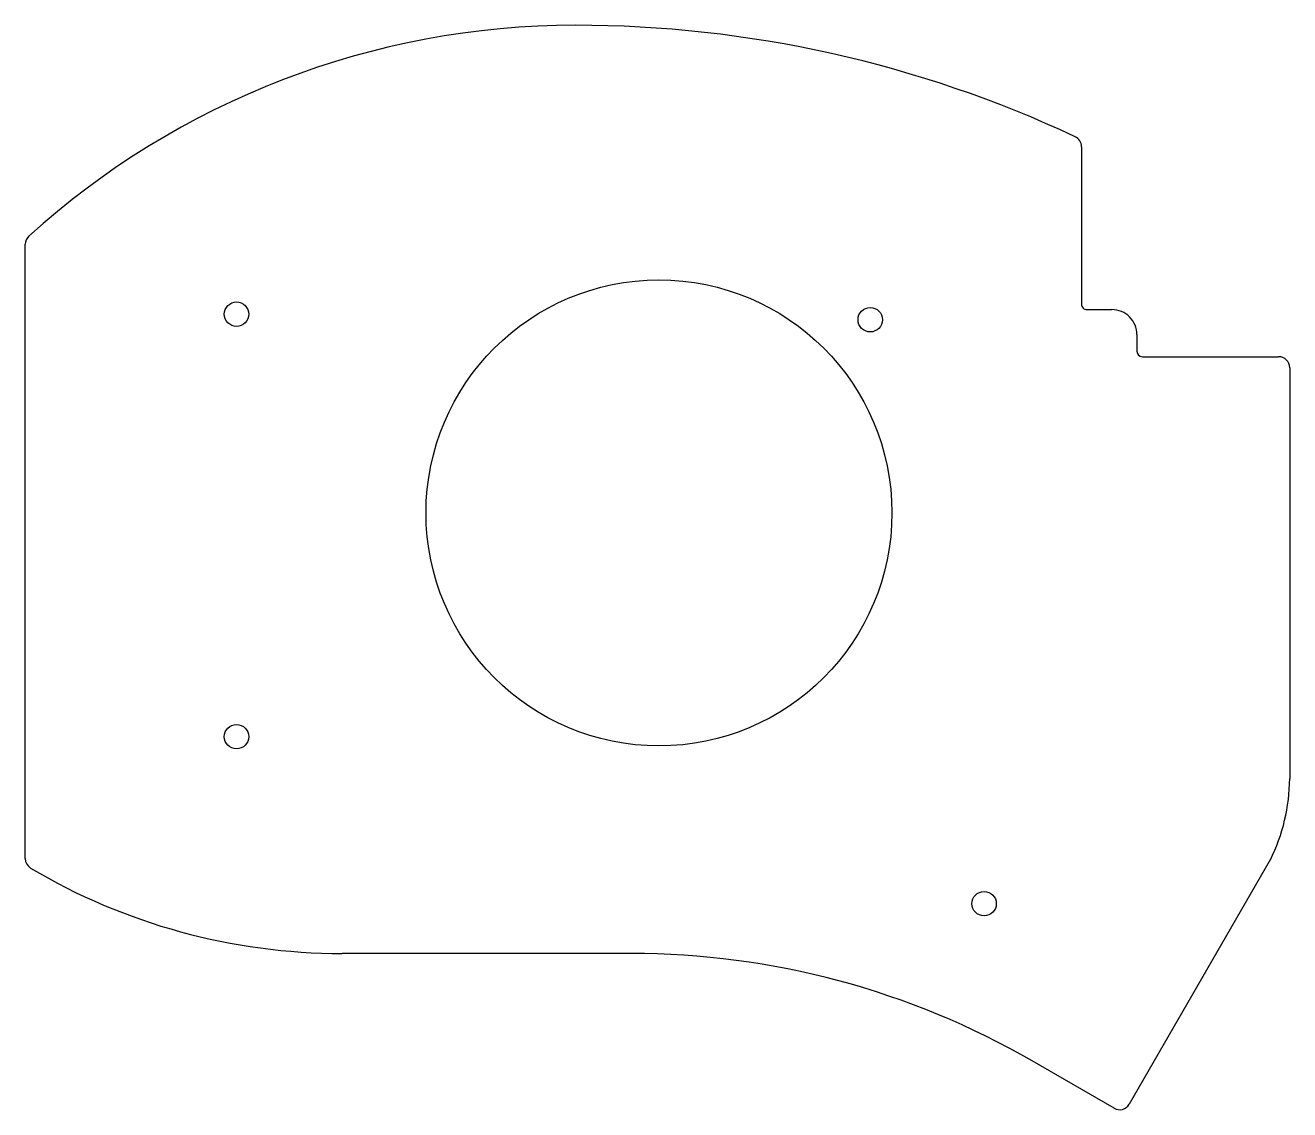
# Model space of a CAD drawing. Extents: x 0 to 114, y -79 to 19.
import ezdxf

# ---------------------------------------------------------------- set-up
doc = ezdxf.new("R2010")
doc.units = 0
doc.layers.add('Solid', color=7, linetype='CONTINUOUS')

msp = doc.modelspace()

# ---------------------------------------------------------------- linework, layer by layer
at = {"layer": 'Solid'}
for p, q in [((49.62, 19), (49.62, 19, 1.6)), ((49.62, 19), (49.62, 19, 1.6)), ((94.67, 8.96), (94.67, 8.96, 1.6)), ((94.67, 8.96), (94.67, 8.96, 1.6)), ((95.25, 8.05), (95.25, -6.14)), ((95.25, 8.05, 1.6), (95.25, -6.14, 1.6)), ((95.25, 8.05), (95.25, 8.05, 1.6)), ((95.25, 8.05, 1.6), (95.25, -6.14, 1.6)), ((95.25, 8.05), (95.25, -6.14)), ((95.25, 8.05), (95.25, 8.05, 1.6)), ((0, -56.15), (0, -0.75)), ((0, -56.15, 1.6), (0, -0.75, 1.6)), ((0, -56.15, 1.6), (0, -0.75, 1.6)), ((0, -0.75), (0, -0.75, 1.6)), ((0, -56.15), (0, -0.75)), ((0, -0.75), (0, -0.75, 1.6)), ((0.32, -0.01), (0.32, -0.01, 1.6)), ((0.32, -0.01), (0.32, -0.01, 1.6)), ((95.25, -6.14), (95.25, -6.14, 1.6)), ((95.25, -6.14), (95.25, -6.14, 1.6)), ((95.75, -6.64), (98, -6.64)), ((95.75, -6.64, 1.6), (98, -6.64, 1.6)), ((95.75, -6.64), (95.75, -6.64, 1.6)), ((95.75, -6.64, 1.6), (98, -6.64, 1.6)), ((95.75, -6.64), (98, -6.64)), ((95.75, -6.64), (95.75, -6.64, 1.6)), ((98, -6.64), (98, -6.64, 1.6)), ((98, -6.64), (98, -6.64, 1.6)), ((20.15, -7.05), (20.15, -7.05, 1.6)), ((20.15, -7.05), (20.15, -7.05, 1.6)), ((77.3, -7.55), (77.3, -7.55, 1.6)), ((77.3, -7.55), (77.3, -7.55, 1.6)), ((100.25, -8.89), (100.25, -10.39)), ((100.25, -8.89, 1.6), (100.25, -10.39, 1.6)), ((100.25, -8.89), (100.25, -8.89, 1.6)), ((100.25, -8.89, 1.6), (100.25, -10.39, 1.6)), ((100.25, -8.89), (100.25, -10.39)), ((100.25, -8.89), (100.25, -8.89, 1.6)), ((100.25, -10.39), (100.25, -10.39, 1.6)), ((100.25, -10.39), (100.25, -10.39, 1.6)), ((100.75, -10.89), (113.03, -10.89)), ((100.75, -10.89, 1.6), (113.03, -10.89, 1.6)), ((100.75, -10.89), (100.75, -10.89, 1.6)), ((100.75, -10.89, 1.6), (113.03, -10.89, 1.6)), ((100.75, -10.89), (113.03, -10.89)), ((100.75, -10.89), (100.75, -10.89, 1.6)), ((113.03, -10.89), (113.03, -10.89, 1.6)), ((113.03, -10.89), (113.03, -10.89, 1.6)), ((114.03, -11.89), (114.03, -48.93)), ((114.03, -11.89, 1.6), (114.03, -48.93, 1.6)), ((114.03, -11.89), (114.03, -11.89, 1.6)), ((114.03, -11.89, 1.6), (114.03, -48.93, 1.6)), ((114.03, -11.89), (114.03, -48.93)), ((114.03, -11.89), (114.03, -11.89, 1.6)), ((78.16, -24.97), (78.16, -24.97, 1.6)), ((78.16, -24.97), (78.16, -24.97, 1.6)), ((20.15, -45.15), (20.15, -45.15, 1.6)), ((20.15, -45.15), (20.15, -45.15, 1.6)), ((114.03, -48.93), (114.03, -48.93, 1.6)), ((114.03, -48.93), (114.03, -48.93, 1.6)), ((0, -56.15), (0, -56.15, 1.6)), ((0, -56.15), (0, -56.15, 1.6)), ((0.47, -57), (0.47, -57, 1.6)), ((0.47, -57), (0.47, -57, 1.6)), ((112.28, -56.25, 1.6), (99.56, -78.29, 1.6)), ((112.28, -56.25), (99.56, -78.29)), ((112.28, -56.25), (99.56, -78.29)), ((112.28, -56.25, 1.6), (99.56, -78.29, 1.6)), ((112.28, -56.25), (112.28, -56.25, 1.6)), ((112.28, -56.25), (112.28, -56.25, 1.6)), ((87.57, -60.21), (87.57, -60.21, 1.6)), ((87.57, -60.21), (87.57, -60.21, 1.6)), ((54.64, -64.7), (28.57, -64.7)), ((54.64, -64.7, 1.6), (28.57, -64.7, 1.6)), ((54.64, -64.7, 1.6), (28.57, -64.7, 1.6)), ((28.57, -64.7), (28.57, -64.7, 1.6)), ((54.64, -64.7), (28.57, -64.7)), ((28.57, -64.7), (28.57, -64.7, 1.6)), ((54.64, -64.7), (54.64, -64.7, 1.6)), ((54.64, -64.7), (54.64, -64.7, 1.6)), ((98.19, -78.65), (90.81, -74.39)), ((98.19, -78.65, 1.6), (90.81, -74.39, 1.6)), ((98.19, -78.65, 1.6), (90.81, -74.39, 1.6)), ((90.81, -74.39), (90.81, -74.39, 1.6)), ((98.19, -78.65), (90.81, -74.39)), ((90.81, -74.39), (90.81, -74.39, 1.6)), ((98.19, -78.65), (98.19, -78.65, 1.6)), ((98.19, -78.65), (98.19, -78.65, 1.6)), ((99.56, -78.29), (99.56, -78.29, 1.6)), ((99.56, -78.29), (99.56, -78.29, 1.6))]:
    msp.add_line(p, q, dxfattribs=at)
for centre, radius in [((57.15, -24.97), 21.01), ((57.15, -24.97), 21.01), ((57.15, -24.97), 21.01), ((57.15, -24.97), 21.01), ((19.05, -7.05), 1.1), ((19.05, -7.05), 1.1), ((19.05, -7.05), 1.1), ((19.05, -7.05), 1.1), ((76.2, -7.55), 1.1), ((76.2, -7.55), 1.1), ((76.2, -7.55), 1.1), ((76.2, -7.55), 1.1), ((19.05, -45.15), 1.1), ((19.05, -45.15), 1.1), ((19.05, -45.15), 1.1), ((19.05, -45.15), 1.1), ((86.47, -60.21), 1.1), ((86.47, -60.21), 1.1), ((86.47, -60.21), 1.1), ((86.47, -60.21), 1.1)]:
    msp.add_circle(centre, radius, dxfattribs=at)
for centre, radius, start, end in [((49.62, -54.42), 73.42, 90, 132.182), ((49.62, -54.42, 1.6), 73.42, 90, 132.182), ((49.62, -54.42), 73.42, 90, 132.182), ((49.62, -54.42, 1.6), 73.42, 90, 132.182), ((49.62, -87.05), 106.05, 64.8614, 89.9997), ((49.62, -87.05, 1.6), 106.05, 64.8614, 89.9997), ((49.62, -87.05), 106.05, 64.8614, 89.9997), ((49.62, -87.05, 1.6), 106.05, 64.8614, 89.9997), ((94.25, 8.05), 1, 0.0011, 64.8507), ((94.25, 8.05, 1.6), 1, 0.0011, 64.8507), ((94.25, 8.05), 1, 0.0011, 64.8507), ((94.25, 8.05, 1.6), 1, 0.0011, 64.8507), ((1, -0.75), 1, 132.543, -179.998), ((1, -0.75, 1.6), 1, 132.543, -179.998), ((1, -0.75), 1, 132.543, -179.998), ((1, -0.75, 1.6), 1, 132.543, -179.998), ((95.75, -6.14), 0.5, 179.999, -89.9989), ((95.75, -6.14, 1.6), 0.5, 179.999, -89.9989), ((95.75, -6.14), 0.5, 179.999, -89.9989), ((95.75, -6.14, 1.6), 0.5, 179.999, -89.9989), ((98, -8.89), 2.25, -0.0041, 89.9999), ((98, -8.89, 1.6), 2.25, -0.0041, 89.9999), ((98, -8.89), 2.25, -0.0041, 89.9999), ((98, -8.89, 1.6), 2.25, -0.0041, 89.9999), ((100.75, -10.39), 0.5, -179.999, -90.0011), ((100.75, -10.39, 1.6), 0.5, -179.999, -90.0011), ((100.75, -10.39), 0.5, -179.999, -90.0011), ((100.75, -10.39, 1.6), 0.5, -179.999, -90.0011), ((113.03, -11.89), 1, 0.0006, 89.9993), ((113.03, -11.89, 1.6), 1, 0.0006, 89.9993), ((113.03, -11.89), 1, 0.0006, 89.9993), ((113.03, -11.89, 1.6), 1, 0.0006, 89.9993), ((97.26, -48.8), 16.77, -26.3833, -0.444), ((97.26, -48.8, 1.6), 16.77, -26.3833, -0.444), ((97.26, -48.8), 16.77, -26.3833, -0.444), ((97.26, -48.8, 1.6), 16.77, -26.3833, -0.444), ((1, -56.15), 0.999, -179.998, -121.734), ((1, -56.15, 1.6), 0.999, -179.998, -121.734), ((1, -56.15), 0.999, -179.998, -121.734), ((1, -56.15, 1.6), 0.999, -179.998, -121.734), ((28.57, -9.58), 55.12, -120.65, -90.0002), ((28.57, -9.58, 1.6), 55.12, -120.65, -90.0002), ((28.57, -9.58), 55.12, -120.65, -90.0002), ((28.57, -9.58, 1.6), 55.12, -120.65, -90.0002), ((54.64, -137.05), 72.35, 60.0014, 90), ((54.64, -137.05, 1.6), 72.35, 60.0014, 90), ((54.64, -137.05), 72.35, 60.0014, 90), ((54.64, -137.05, 1.6), 72.35, 60.0014, 90), ((98.69, -77.79), 1, -119.999, -29.9999), ((98.69, -77.79, 1.6), 1, -119.999, -29.9999), ((98.69, -77.79), 1, -119.999, -29.9999), ((98.69, -77.79, 1.6), 1, -119.999, -29.9999)]:
    msp.add_arc(centre, radius, start, end, dxfattribs=at)

doc.saveas('drawing.dxf')
